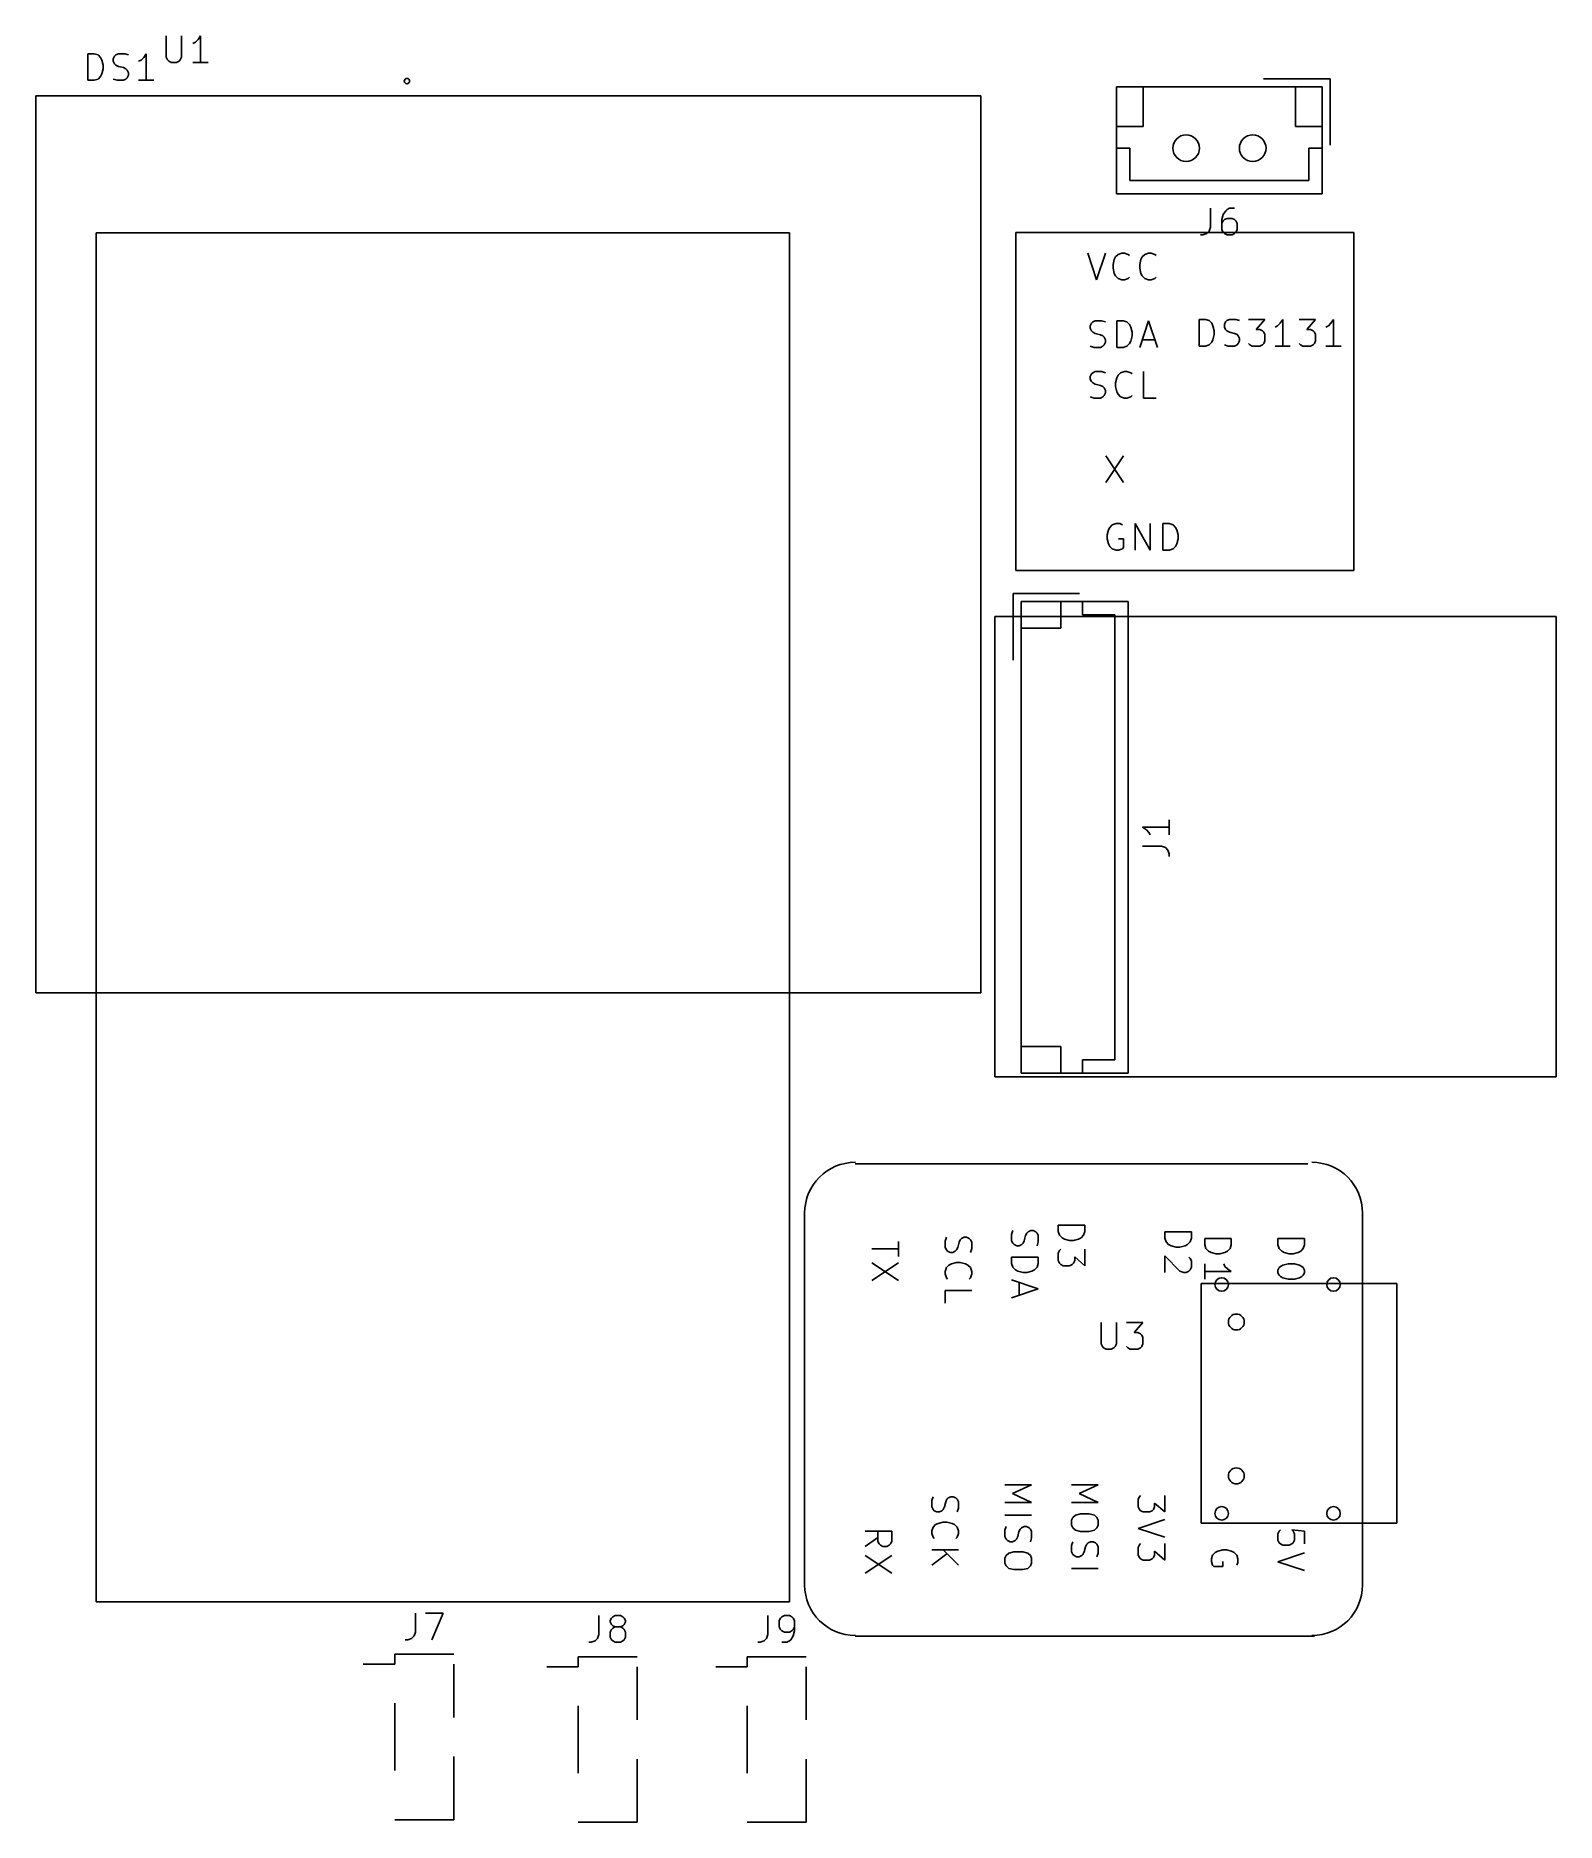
# Model space of a CAD drawing. Extents: x 0 to 57.1, y -69.9 to -2.8.
import ezdxf

# ---------------------------------------------------------------- set-up
doc = ezdxf.new("R2010")
doc.units = 0
doc.layers.add('BLACK', color=7, linetype='CONTINUOUS')
doc.layers.add('LYELLOW', color=51, linetype='CONTINUOUS')

msp = doc.modelspace()

# ---------------------------------------------------------------- linework, layer by layer
at = {"layer": 'BLACK'}
for centre, radius in [((43.22, -6.985), 0.5), ((45.72, -6.985), 0.5), ((44.5555, -49.675), 0.254), ((48.7555, -49.675), 0.254), ((45.1055, -51.085), 0.299999), ((45.1055, -56.865), 0.299999), ((44.5555, -58.275), 0.254), ((48.7555, -58.275), 0.254)]:
    msp.add_circle(centre, radius, dxfattribs=at)
at = {"layer": 'LYELLOW', "linetype": 'CONTINUOUS'}
for p, q in [((4.918626, -2.758567), (4.918626, -3.568403)), ((5.490275, -3.568403), (5.490275, -2.758567)), ((6.014286, -2.996754), (5.919011, -3.044392)), ((6.109561, -2.901479), (6.014286, -2.996754)), ((6.204836, -2.758567), (6.109561, -2.901479)), ((6.204836, -3.758953), (6.204836, -2.758567)), ((1.974679, -4.432832), (1.974679, -3.432832)), ((1.974679, -3.432832), (2.212774, -3.432832)), ((2.212774, -3.432832), (2.355631, -3.480451)), ((2.355631, -3.480451), (2.450869, -3.575689)), ((2.450869, -3.575689), (2.498488, -3.670927)), ((2.498488, -3.670927), (2.546107, -3.861403)), ((2.546107, -4.00426), (2.498488, -4.194736)), ((2.546107, -3.861403), (2.546107, -4.00426)), ((2.92706, -3.623308), (2.974679, -3.52807)), ((2.92706, -3.718546), (2.92706, -3.623308)), ((2.974679, -3.813784), (2.92706, -3.718546)), ((2.974679, -3.52807), (3.022298, -3.480451)), ((3.022298, -3.861403), (2.974679, -3.813784)), ((3.022298, -3.480451), (3.117536, -3.432832)), ((3.117536, -3.909022), (3.022298, -3.861403)), ((3.117536, -3.432832), (3.355631, -3.432832)), ((3.308012, -3.956641), (3.117536, -3.909022)), ((3.40325, -4.00426), (3.308012, -3.956641)), ((3.355631, -3.432832), (3.498488, -3.480451)), ((3.450869, -4.051879), (3.40325, -4.00426)), ((3.974679, -3.670927), (3.879441, -3.718546)), ((4.069917, -3.575689), (3.974679, -3.670927)), ((4.165155, -3.432832), (4.069917, -3.575689)), ((4.165155, -4.432832), (4.165155, -3.432832)), ((4.918626, -3.568403), (4.966263, -3.663678)), ((4.966263, -3.663678), (5.013901, -3.711316)), ((5.013901, -3.711316), (5.109175, -3.758953)), ((5.109175, -3.758953), (5.299725, -3.758953)), ((5.299725, -3.758953), (5.395, -3.711316)), ((5.395, -3.711316), (5.442637, -3.663678)), ((5.442637, -3.663678), (5.490275, -3.568403)), ((6.49066, -3.758953), (5.919011, -3.758953)), ((2.212774, -4.432832), (1.974679, -4.432832)), ((2.355631, -4.385213), (2.212774, -4.432832)), ((2.450869, -4.289974), (2.355631, -4.385213)), ((2.498488, -4.194736), (2.450869, -4.289974)), ((2.92706, -4.385213), (3.069917, -4.432832)), ((3.069917, -4.432832), (3.308012, -4.432832)), ((3.308012, -4.432832), (3.40325, -4.385213)), ((3.40325, -4.385213), (3.450869, -4.337593)), ((3.498488, -4.147117), (3.450869, -4.051879)), ((3.450869, -4.337593), (3.498488, -4.242355)), ((3.498488, -4.242355), (3.498488, -4.147117)), ((4.450869, -4.432832), (3.879441, -4.432832)), ((40.61, -4.675), (40.61, -8.695)), ((48.33, -4.675), (40.61, -4.675)), ((41.61, -6.175), (41.61, -4.675)), ((48.63, -4.375), (46.13, -4.375)), ((47.33, -6.175), (47.33, -4.675)), ((48.33, -8.695), (48.33, -4.675)), ((48.63, -6.875), (48.63, -4.375)), ((0.013965, -5.013013), (35.513965, -5.013013)), ((0.013965, -38.713013), (0.013965, -5.013013)), ((35.513965, -5.013013), (35.513965, -38.713013)), ((40.61, -6.175), (41.61, -6.175)), ((48.33, -6.175), (47.33, -6.175)), ((41.11, -6.985), (40.61, -6.985)), ((41.11, -8.195), (41.11, -6.985)), ((47.83, -6.985), (47.83, -8.195)), ((48.33, -6.985), (47.83, -6.985)), ((40.61, -8.695), (48.33, -8.695)), ((47.83, -8.195), (41.11, -8.195)), ((44.136666, -9.239819), (44.136666, -9.954104)), ((44.708095, -9.335057), (44.612857, -9.477914)), ((44.755714, -9.287438), (44.708095, -9.335057)), ((44.850952, -9.239819), (44.755714, -9.287438)), ((45.041428, -9.239819), (44.850952, -9.239819)), ((44.136666, -9.954104), (44.089047, -10.096961)), ((44.612857, -9.477914), (44.565238, -9.66839)), ((44.565238, -9.66839), (44.565238, -10.049342)), ((44.612857, -9.716009), (44.565238, -9.811247)), ((44.565238, -10.049342), (44.612857, -10.14458)), ((44.660476, -9.66839), (44.612857, -9.716009)), ((44.755714, -9.620771), (44.660476, -9.66839)), ((44.94619, -9.620771), (44.755714, -9.620771)), ((45.041428, -9.66839), (44.94619, -9.620771)), ((45.089047, -9.716009), (45.041428, -9.66839)), ((45.136666, -9.811247), (45.089047, -9.716009)), ((45.089047, -10.14458), (45.136666, -10.049342)), ((45.136666, -10.049342), (45.136666, -9.811247)), ((2.286, -10.16), (28.321, -10.16)), ((2.286, -61.595), (2.286, -10.16)), ((28.321, -10.16), (28.321, -61.595)), ((36.821982, -10.148615), (49.521982, -10.148615)), ((36.821982, -22.848615), (36.821982, -10.148615)), ((43.850952, -10.239819), (43.755714, -10.239819)), ((43.993809, -10.1922), (43.850952, -10.239819)), ((44.089047, -10.096961), (43.993809, -10.1922)), ((44.612857, -10.14458), (44.660476, -10.1922)), ((44.660476, -10.1922), (44.755714, -10.239819)), ((44.755714, -10.239819), (44.94619, -10.239819)), ((44.94619, -10.239819), (45.041428, -10.1922)), ((45.041428, -10.1922), (45.089047, -10.14458)), ((49.521982, -10.148615), (49.521982, -22.848615)), ((39.523009, -10.926034), (39.856342, -11.926034)), ((39.856342, -11.926034), (40.189675, -10.926034)), ((40.47539, -11.354605), (40.523009, -11.164129)), ((40.47539, -11.497462), (40.47539, -11.354605)), ((40.523009, -11.164129), (40.570628, -11.068891)), ((40.570628, -11.068891), (40.665866, -10.973653)), ((40.665866, -10.973653), (40.808723, -10.926034)), ((40.808723, -10.926034), (40.903961, -10.926034)), ((40.903961, -10.926034), (41.046818, -10.973653)), ((41.046818, -10.973653), (41.094437, -11.021272)), ((41.47539, -11.354605), (41.523009, -11.164129)), ((41.47539, -11.497462), (41.47539, -11.354605)), ((41.523009, -11.164129), (41.570628, -11.068891)), ((41.570628, -11.068891), (41.665866, -10.973653)), ((41.665866, -10.973653), (41.808723, -10.926034)), ((41.808723, -10.926034), (41.903961, -10.926034)), ((41.903961, -10.926034), (42.046818, -10.973653)), ((42.046818, -10.973653), (42.094437, -11.021272)), ((40.523009, -11.687938), (40.47539, -11.497462)), ((40.570628, -11.783176), (40.523009, -11.687938)), ((40.665866, -11.878415), (40.570628, -11.783176)), ((40.808723, -11.926034), (40.665866, -11.878415)), ((40.903961, -11.926034), (40.808723, -11.926034)), ((41.046818, -11.878415), (40.903961, -11.926034)), ((41.094437, -11.830795), (41.046818, -11.878415)), ((41.523009, -11.687938), (41.47539, -11.497462)), ((41.570628, -11.783176), (41.523009, -11.687938)), ((41.665866, -11.878415), (41.570628, -11.783176)), ((41.808723, -11.926034), (41.665866, -11.878415)), ((41.903961, -11.926034), (41.808723, -11.926034)), ((42.046818, -11.878415), (41.903961, -11.926034)), ((42.094437, -11.830795), (42.046818, -11.878415)), ((43.704125, -14.416034), (43.704125, -13.416034)), ((43.704125, -13.416034), (43.94222, -13.416034)), ((43.94222, -13.416034), (44.085077, -13.463653)), ((44.751744, -13.463653), (44.846982, -13.416034)), ((44.846982, -13.416034), (45.085077, -13.416034)), ((45.085077, -13.416034), (45.227934, -13.463653)), ((45.561268, -13.416034), (46.180315, -13.416034)), ((46.180315, -13.416034), (45.846982, -13.796986)), ((46.846982, -13.416034), (46.751744, -13.558891)), ((46.846982, -14.416034), (46.846982, -13.416034)), ((47.46603, -13.416034), (48.085077, -13.416034)), ((48.085077, -13.416034), (47.751744, -13.796986)), ((48.751744, -13.416034), (48.656506, -13.558891)), ((48.751744, -14.416034), (48.751744, -13.416034)), ((39.618247, -13.65651), (39.665866, -13.561272)), ((39.618247, -13.751748), (39.618247, -13.65651)), ((39.665866, -13.846986), (39.618247, -13.751748)), ((39.665866, -13.561272), (39.713485, -13.513653)), ((39.713485, -13.894605), (39.665866, -13.846986)), ((39.713485, -13.513653), (39.808723, -13.466034)), ((39.808723, -13.942224), (39.713485, -13.894605)), ((39.808723, -13.466034), (40.046818, -13.466034)), ((39.999199, -13.989843), (39.808723, -13.942224)), ((40.094437, -14.037462), (39.999199, -13.989843)), ((40.046818, -13.466034), (40.189675, -13.513653)), ((40.142056, -14.085081), (40.094437, -14.037462)), ((40.189675, -14.180319), (40.142056, -14.085081)), ((40.618247, -14.466034), (40.618247, -13.466034)), ((40.618247, -13.466034), (40.856342, -13.466034)), ((40.856342, -13.466034), (40.999199, -13.513653)), ((40.999199, -13.513653), (41.094437, -13.608891)), ((41.094437, -13.608891), (41.142056, -13.704129)), ((41.142056, -13.704129), (41.189675, -13.894605)), ((41.189675, -14.037462), (41.142056, -14.227938)), ((41.189675, -13.894605), (41.189675, -14.037462)), ((41.47539, -14.466034), (41.808723, -13.466034)), ((41.808723, -13.466034), (42.142056, -14.466034)), ((44.085077, -13.463653), (44.180315, -13.558891)), ((44.180315, -13.558891), (44.227934, -13.654129)), ((44.227934, -13.654129), (44.275553, -13.844605)), ((44.275553, -13.987462), (44.227934, -14.177938)), ((44.275553, -13.844605), (44.275553, -13.987462)), ((44.656506, -13.60651), (44.704125, -13.511272)), ((44.656506, -13.701748), (44.656506, -13.60651)), ((44.704125, -13.796986), (44.656506, -13.701748)), ((44.704125, -13.511272), (44.751744, -13.463653)), ((44.751744, -13.844605), (44.704125, -13.796986)), ((44.846982, -13.892224), (44.751744, -13.844605)), ((45.037458, -13.939843), (44.846982, -13.892224)), ((45.132696, -13.987462), (45.037458, -13.939843)), ((45.180315, -14.035081), (45.132696, -13.987462)), ((45.227934, -14.130319), (45.180315, -14.035081)), ((45.846982, -13.796986), (45.989839, -13.796986)), ((45.989839, -13.796986), (46.085077, -13.844605)), ((46.085077, -13.844605), (46.132696, -13.892224)), ((46.132696, -13.892224), (46.180315, -13.987462)), ((46.180315, -13.987462), (46.180315, -14.225557)), ((46.656506, -13.654129), (46.561268, -13.701748)), ((46.751744, -13.558891), (46.656506, -13.654129)), ((47.751744, -13.796986), (47.894601, -13.796986)), ((47.894601, -13.796986), (47.989839, -13.844605)), ((47.989839, -13.844605), (48.037458, -13.892224)), ((48.037458, -13.892224), (48.085077, -13.987462)), ((48.085077, -13.987462), (48.085077, -14.225557)), ((48.561268, -13.654129), (48.46603, -13.701748)), ((48.656506, -13.558891), (48.561268, -13.654129)), ((39.618247, -14.418415), (39.761104, -14.466034)), ((39.761104, -14.466034), (39.999199, -14.466034)), ((39.999199, -14.466034), (40.094437, -14.418415)), ((40.094437, -14.418415), (40.142056, -14.370795)), ((40.142056, -14.370795), (40.189675, -14.275557)), ((40.189675, -14.275557), (40.189675, -14.180319)), ((40.856342, -14.466034), (40.618247, -14.466034)), ((40.999199, -14.418415), (40.856342, -14.466034)), ((41.094437, -14.323176), (40.999199, -14.418415)), ((41.142056, -14.227938), (41.094437, -14.323176)), ((41.570628, -14.180319), (42.046818, -14.180319)), ((43.94222, -14.416034), (43.704125, -14.416034)), ((44.085077, -14.368415), (43.94222, -14.416034)), ((44.180315, -14.273176), (44.085077, -14.368415)), ((44.227934, -14.177938), (44.180315, -14.273176)), ((44.656506, -14.368415), (44.799363, -14.416034)), ((44.799363, -14.416034), (45.037458, -14.416034)), ((45.037458, -14.416034), (45.132696, -14.368415)), ((45.132696, -14.368415), (45.180315, -14.320795)), ((45.180315, -14.320795), (45.227934, -14.225557)), ((45.227934, -14.225557), (45.227934, -14.130319)), ((45.608887, -14.368415), (45.561268, -14.320795)), ((45.704125, -14.416034), (45.608887, -14.368415)), ((45.989839, -14.416034), (45.704125, -14.416034)), ((46.085077, -14.368415), (45.989839, -14.416034)), ((46.132696, -14.320795), (46.085077, -14.368415)), ((46.180315, -14.225557), (46.132696, -14.320795)), ((47.132696, -14.416034), (46.561268, -14.416034)), ((47.513649, -14.368415), (47.46603, -14.320795)), ((47.608887, -14.416034), (47.513649, -14.368415)), ((47.894601, -14.416034), (47.608887, -14.416034)), ((47.989839, -14.368415), (47.894601, -14.416034)), ((48.037458, -14.320795), (47.989839, -14.368415)), ((48.085077, -14.225557), (48.037458, -14.320795)), ((49.037458, -14.416034), (48.46603, -14.416034)), ((39.665866, -15.466272), (39.713485, -15.418653)), ((39.713485, -15.418653), (39.808723, -15.371034)), ((39.808723, -15.371034), (40.046818, -15.371034)), ((40.046818, -15.371034), (40.189675, -15.418653)), ((40.665866, -15.513891), (40.761104, -15.418653)), ((40.761104, -15.418653), (40.903961, -15.371034)), ((40.903961, -15.371034), (40.999199, -15.371034)), ((40.999199, -15.371034), (41.142056, -15.418653)), ((41.142056, -15.418653), (41.189675, -15.466272)), ((41.618247, -16.371034), (41.618247, -15.371034)), ((39.618247, -15.56151), (39.665866, -15.466272)), ((39.618247, -15.656748), (39.618247, -15.56151)), ((39.665866, -15.751986), (39.618247, -15.656748)), ((39.713485, -15.799605), (39.665866, -15.751986)), ((39.808723, -15.847224), (39.713485, -15.799605)), ((39.999199, -15.894843), (39.808723, -15.847224)), ((40.094437, -15.942462), (39.999199, -15.894843)), ((40.142056, -15.990081), (40.094437, -15.942462)), ((40.189675, -16.085319), (40.142056, -15.990081)), ((40.189675, -16.180557), (40.189675, -16.085319)), ((40.570628, -15.799605), (40.618247, -15.609129)), ((40.570628, -15.942462), (40.570628, -15.799605)), ((40.618247, -16.132938), (40.570628, -15.942462)), ((40.618247, -15.609129), (40.665866, -15.513891)), ((39.618247, -16.323415), (39.761104, -16.371034)), ((39.761104, -16.371034), (39.999199, -16.371034)), ((39.999199, -16.371034), (40.094437, -16.323415)), ((40.094437, -16.323415), (40.142056, -16.275795)), ((40.142056, -16.275795), (40.189675, -16.180557)), ((40.665866, -16.228176), (40.618247, -16.132938)), ((40.761104, -16.323415), (40.665866, -16.228176)), ((40.903961, -16.371034), (40.761104, -16.323415)), ((40.999199, -16.371034), (40.903961, -16.371034)), ((41.142056, -16.323415), (40.999199, -16.371034)), ((41.189675, -16.275795), (41.142056, -16.323415)), ((42.094437, -16.371034), (41.618247, -16.371034)), ((40.205628, -18.546034), (40.872294, -19.546034)), ((40.872294, -18.546034), (40.205628, -19.546034)), ((40.300866, -21.324129), (40.253247, -21.514605)), ((40.348485, -21.228891), (40.300866, -21.324129)), ((40.443723, -21.133653), (40.348485, -21.228891)), ((40.58658, -21.086034), (40.443723, -21.133653)), ((40.729437, -21.086034), (40.58658, -21.086034)), ((40.824675, -21.133653), (40.729437, -21.086034)), ((41.300866, -22.086034), (41.300866, -21.086034)), ((41.300866, -21.086034), (41.872294, -22.086034)), ((41.872294, -22.086034), (41.872294, -21.086034)), ((42.348485, -22.086034), (42.348485, -21.086034)), ((42.348485, -21.086034), (42.58658, -21.086034)), ((42.58658, -21.086034), (42.729437, -21.133653)), ((42.729437, -21.133653), (42.824675, -21.228891)), ((42.824675, -21.228891), (42.872294, -21.324129)), ((42.872294, -21.324129), (42.919913, -21.514605)), ((40.253247, -21.514605), (40.253247, -21.657462)), ((40.253247, -21.657462), (40.300866, -21.847938)), ((40.300866, -21.847938), (40.348485, -21.943176)), ((40.348485, -21.943176), (40.443723, -22.038415)), ((40.443723, -22.038415), (40.58658, -22.086034)), ((40.58658, -22.086034), (40.681818, -22.086034)), ((40.872294, -21.657462), (40.681818, -21.657462)), ((40.681818, -22.086034), (40.824675, -22.038415)), ((40.824675, -22.038415), (40.872294, -21.990795)), ((40.872294, -21.990795), (40.872294, -21.657462)), ((42.58658, -22.086034), (42.348485, -22.086034)), ((42.729437, -22.038415), (42.58658, -22.086034)), ((42.824675, -21.943176), (42.729437, -22.038415)), ((42.872294, -21.847938), (42.824675, -21.943176)), ((42.919913, -21.657462), (42.872294, -21.847938)), ((42.919913, -21.514605), (42.919913, -21.657462)), ((49.521982, -22.848615), (36.821982, -22.848615)), ((36.718363, -23.719913), (36.718363, -26.219913)), ((39.218363, -23.719913), (36.718363, -23.719913)), ((37.018363, -24.019913), (37.018363, -41.739913)), ((41.038363, -24.019913), (37.018363, -24.019913)), ((38.518363, -24.019913), (38.518363, -25.019913)), ((39.328363, -24.019913), (39.328363, -24.519913)), ((41.038363, -41.739913), (41.038363, -24.019913)), ((36.031297, -24.57983), (57.121297, -24.57983)), ((36.031297, -41.87483), (36.031297, -24.57983)), ((39.328363, -24.519913), (40.538363, -24.519913)), ((40.538363, -24.519913), (40.538363, -41.239913)), ((57.121297, -24.57983), (57.121297, -41.87483)), ((38.518363, -25.019913), (37.018363, -25.019913)), ((42.583182, -32.213246), (42.583182, -32.784674)), ((42.583182, -32.49896), (41.583182, -32.49896)), ((41.583182, -32.49896), (41.726039, -32.594198)), ((41.726039, -32.594198), (41.821277, -32.689436)), ((41.821277, -32.689436), (41.868896, -32.784674)), ((41.583182, -33.213246), (42.297467, -33.213246)), ((42.297467, -33.213246), (42.440324, -33.260865)), ((42.440324, -33.260865), (42.535563, -33.356103)), ((42.535563, -33.356103), (42.583182, -33.49896)), ((42.583182, -33.49896), (42.583182, -33.594198)), ((35.513965, -38.713013), (0.013965, -38.713013)), ((38.518363, -40.739913), (37.018363, -40.739913)), ((38.518363, -41.739913), (38.518363, -40.739913)), ((39.328363, -41.239913), (39.328363, -41.739913)), ((40.538363, -41.239913), (39.328363, -41.239913)), ((57.121297, -41.87483), (36.031297, -41.87483)), ((37.018363, -41.739913), (41.038363, -41.739913)), ((30.789538, -45.142962), (47.789538, -45.142962)), ((28.8925, -46.99), (28.8925, -60.96)), ((36.714738, -47.649227), (36.667118, -47.792084)), ((37.286166, -47.696846), (37.381404, -47.649227)), ((37.381404, -47.649227), (37.476642, -47.649227)), ((37.476642, -47.649227), (37.57188, -47.696846)), ((38.417118, -47.446846), (39.417118, -47.446846)), ((38.417118, -47.684941), (38.417118, -47.446846)), ((39.417118, -47.446846), (39.417118, -47.684941)), ((49.8475, -60.96), (49.8475, -46.99)), ((32.417118, -48.053989), (32.417118, -48.625417)), ((34.214738, -47.899227), (34.167118, -48.042084)), ((34.167118, -48.042084), (34.167118, -48.280179)), ((34.167118, -48.280179), (34.214738, -48.375417)), ((34.59569, -48.375417), (34.643309, -48.280179)), ((34.643309, -48.280179), (34.690928, -48.089703)), ((34.690928, -48.089703), (34.738547, -47.994465)), ((34.738547, -47.994465), (34.786166, -47.946846)), ((34.786166, -47.946846), (34.881404, -47.899227)), ((34.881404, -47.899227), (34.976642, -47.899227)), ((34.976642, -47.899227), (35.07188, -47.946846)), ((35.07188, -47.946846), (35.119499, -47.994465)), ((35.119499, -47.994465), (35.167118, -48.089703)), ((35.167118, -48.089703), (35.167118, -48.327798)), ((36.667118, -47.792084), (36.667118, -48.030179)), ((36.667118, -48.030179), (36.714738, -48.125417)), ((36.714738, -48.125417), (36.762357, -48.173036)), ((36.762357, -48.173036), (36.857595, -48.220655)), ((36.857595, -48.220655), (36.952833, -48.220655)), ((36.952833, -48.220655), (37.048071, -48.173036)), ((37.048071, -48.173036), (37.09569, -48.125417)), ((37.09569, -48.125417), (37.143309, -48.030179)), ((37.143309, -48.030179), (37.190928, -47.839703)), ((37.190928, -47.839703), (37.238547, -47.744465)), ((37.238547, -47.744465), (37.286166, -47.696846)), ((37.57188, -47.696846), (37.619499, -47.744465)), ((37.619499, -47.744465), (37.667118, -47.839703)), ((37.667118, -48.077798), (37.619499, -48.220655)), ((37.667118, -47.839703), (37.667118, -48.077798)), ((38.464738, -47.827798), (38.417118, -47.684941)), ((38.559976, -47.923036), (38.464738, -47.827798)), ((38.655214, -47.970655), (38.559976, -47.923036)), ((38.84569, -48.018274), (38.655214, -47.970655)), ((38.988547, -48.018274), (38.84569, -48.018274)), ((39.179023, -47.970655), (38.988547, -48.018274)), ((39.274261, -47.923036), (39.179023, -47.970655)), ((39.369499, -47.827798), (39.274261, -47.923036)), ((39.417118, -47.684941), (39.369499, -47.827798)), ((42.417118, -47.696846), (43.417118, -47.696846)), ((42.417118, -47.934941), (42.417118, -47.696846)), ((42.464738, -48.077798), (42.417118, -47.934941)), ((42.559976, -48.173036), (42.464738, -48.077798)), ((42.655214, -48.220655), (42.559976, -48.173036)), ((42.84569, -48.268274), (42.655214, -48.220655)), ((42.988547, -48.268274), (42.84569, -48.268274)), ((43.179023, -48.220655), (42.988547, -48.268274)), ((43.274261, -48.173036), (43.179023, -48.220655)), ((43.369499, -48.077798), (43.274261, -48.173036)), ((43.417118, -47.934941), (43.369499, -48.077798)), ((43.417118, -47.696846), (43.417118, -47.934941)), ((43.917118, -47.946846), (44.917118, -47.946846)), ((43.917118, -48.184941), (43.917118, -47.946846)), ((43.964738, -48.327798), (43.917118, -48.184941)), ((44.917118, -48.184941), (44.869499, -48.327798)), ((44.917118, -47.946846), (44.917118, -48.184941)), ((46.667118, -47.946846), (47.667118, -47.946846)), ((46.667118, -48.184941), (46.667118, -47.946846)), ((46.714738, -48.327798), (46.667118, -48.184941)), ((47.667118, -48.184941), (47.619499, -48.327798)), ((47.667118, -47.946846), (47.667118, -48.184941)), ((31.417118, -48.339703), (32.417118, -48.339703)), ((32.417118, -48.863513), (31.417118, -49.530179)), ((32.417118, -49.530179), (31.417118, -48.863513)), ((34.214738, -48.375417), (34.262357, -48.423036)), ((34.214738, -49.042084), (34.309976, -48.946846)), ((34.262357, -48.423036), (34.357595, -48.470655)), ((34.309976, -48.946846), (34.405214, -48.899227)), ((34.357595, -48.470655), (34.452833, -48.470655)), ((34.405214, -48.899227), (34.59569, -48.851608)), ((34.452833, -48.470655), (34.548071, -48.423036)), ((34.548071, -48.423036), (34.59569, -48.375417)), ((34.59569, -48.851608), (34.738547, -48.851608)), ((34.738547, -48.851608), (34.929023, -48.899227)), ((34.929023, -48.899227), (35.024261, -48.946846)), ((35.024261, -48.946846), (35.119499, -49.042084)), ((35.167118, -48.327798), (35.119499, -48.470655)), ((36.667118, -48.649227), (37.667118, -48.649227)), ((36.667118, -48.887322), (36.667118, -48.649227)), ((36.714738, -49.030179), (36.667118, -48.887322)), ((37.667118, -48.887322), (37.619499, -49.030179)), ((37.667118, -48.649227), (37.667118, -48.887322)), ((38.417118, -48.494465), (38.464738, -48.399227)), ((38.417118, -48.780179), (38.417118, -48.494465)), ((38.464738, -48.875417), (38.417118, -48.780179)), ((38.464738, -48.399227), (38.512357, -48.351608)), ((38.512357, -48.923036), (38.464738, -48.875417)), ((38.607595, -48.970655), (38.512357, -48.923036)), ((38.84569, -48.970655), (38.607595, -48.970655)), ((38.940928, -48.923036), (38.84569, -48.970655)), ((38.988547, -48.875417), (38.940928, -48.923036)), ((39.036166, -48.780179), (38.988547, -48.875417)), ((39.417118, -48.970655), (39.036166, -48.637322)), ((39.036166, -48.637322), (39.036166, -48.780179)), ((39.417118, -48.351608), (39.417118, -48.970655)), ((42.988547, -49.173036), (42.417118, -48.601608)), ((42.417118, -48.601608), (42.417118, -49.220655)), ((43.32188, -48.649227), (43.369499, -48.696846)), ((43.369499, -48.696846), (43.417118, -48.792084)), ((43.417118, -48.792084), (43.417118, -49.030179)), ((43.917118, -49.470655), (43.917118, -48.899227)), ((44.059976, -48.423036), (43.964738, -48.327798)), ((44.155214, -48.470655), (44.059976, -48.423036)), ((44.34569, -48.518274), (44.155214, -48.470655)), ((44.488547, -48.518274), (44.34569, -48.518274)), ((44.679023, -48.470655), (44.488547, -48.518274)), ((44.679023, -48.994465), (44.631404, -48.899227)), ((44.774261, -48.423036), (44.679023, -48.470655)), ((44.774261, -49.089703), (44.679023, -48.994465)), ((44.869499, -48.327798), (44.774261, -48.423036)), ((46.809976, -48.423036), (46.714738, -48.327798)), ((46.714738, -49.042084), (46.762357, -48.994465)), ((46.762357, -48.994465), (46.857595, -48.946846)), ((46.905214, -48.470655), (46.809976, -48.423036)), ((46.857595, -48.946846), (47.048071, -48.899227)), ((47.09569, -48.518274), (46.905214, -48.470655)), ((47.048071, -48.899227), (47.286166, -48.899227)), ((47.238547, -48.518274), (47.09569, -48.518274)), ((47.429023, -48.470655), (47.238547, -48.518274)), ((47.286166, -48.899227), (47.476642, -48.946846)), ((47.524261, -48.423036), (47.429023, -48.470655)), ((47.476642, -48.946846), (47.57188, -48.994465)), ((47.619499, -48.327798), (47.524261, -48.423036)), ((47.57188, -48.994465), (47.619499, -49.042084)), ((34.167118, -49.184941), (34.214738, -49.042084)), ((34.167118, -49.280179), (34.167118, -49.184941)), ((34.214738, -49.423036), (34.167118, -49.280179)), ((34.262357, -49.470655), (34.214738, -49.423036)), ((35.119499, -49.423036), (35.07188, -49.470655)), ((35.119499, -49.042084), (35.167118, -49.184941)), ((35.167118, -49.280179), (35.119499, -49.423036)), ((35.167118, -49.184941), (35.167118, -49.280179)), ((36.667118, -49.50637), (37.667118, -49.839703)), ((36.809976, -49.125417), (36.714738, -49.030179)), ((36.905214, -49.173036), (36.809976, -49.125417)), ((37.09569, -49.220655), (36.905214, -49.173036)), ((36.952833, -49.601608), (36.952833, -50.077798)), ((37.238547, -49.220655), (37.09569, -49.220655)), ((37.429023, -49.173036), (37.238547, -49.220655)), ((37.524261, -49.125417), (37.429023, -49.173036)), ((37.619499, -49.030179), (37.524261, -49.125417)), ((43.131404, -49.220655), (42.988547, -49.173036)), ((43.226642, -49.220655), (43.131404, -49.220655)), ((43.32188, -49.173036), (43.226642, -49.220655)), ((43.369499, -49.125417), (43.32188, -49.173036)), ((43.417118, -49.030179), (43.369499, -49.125417)), ((43.789538, -49.642962), (51.139538, -49.642962)), ((43.789538, -58.642962), (43.789538, -49.642962)), ((43.917118, -49.184941), (44.917118, -49.184941)), ((44.917118, -49.184941), (44.774261, -49.089703)), ((46.667118, -49.137322), (46.714738, -49.042084)), ((46.667118, -49.23256), (46.667118, -49.137322)), ((46.714738, -49.327798), (46.667118, -49.23256)), ((46.762357, -49.375417), (46.714738, -49.327798)), ((46.857595, -49.423036), (46.762357, -49.375417)), ((47.048071, -49.470655), (46.857595, -49.423036)), ((47.286166, -49.470655), (47.048071, -49.470655)), ((47.476642, -49.423036), (47.286166, -49.470655)), ((47.57188, -49.375417), (47.476642, -49.423036)), ((47.619499, -49.327798), (47.57188, -49.375417)), ((47.619499, -49.042084), (47.667118, -49.137322)), ((47.667118, -49.23256), (47.619499, -49.327798)), ((47.667118, -49.137322), (47.667118, -49.23256)), ((51.139538, -49.642962), (51.139538, -58.642962)), ((34.167118, -50.375417), (34.167118, -49.899227)), ((34.167118, -49.899227), (35.167118, -49.899227)), ((37.667118, -49.839703), (36.667118, -50.173036)), ((40.027633, -51.100381), (40.027633, -51.909904)), ((40.599061, -51.909904), (40.599061, -51.100381)), ((40.980014, -51.100381), (41.599061, -51.100381)), ((41.599061, -51.100381), (41.265728, -51.481333)), ((41.265728, -51.481333), (41.408585, -51.481333)), ((41.408585, -51.481333), (41.503823, -51.528952)), ((41.503823, -51.528952), (41.551442, -51.576571)), ((41.551442, -51.576571), (41.599061, -51.671809)), ((41.599061, -51.671809), (41.599061, -51.909904)), ((40.027633, -51.909904), (40.075252, -52.005142)), ((40.075252, -52.005142), (40.122871, -52.052762)), ((40.122871, -52.052762), (40.218109, -52.100381)), ((40.218109, -52.100381), (40.408585, -52.100381)), ((40.408585, -52.100381), (40.503823, -52.052762)), ((40.503823, -52.052762), (40.551442, -52.005142)), ((40.551442, -52.005142), (40.599061, -51.909904)), ((41.027633, -52.052762), (40.980014, -52.005142)), ((41.122871, -52.100381), (41.027633, -52.052762)), ((41.408585, -52.100381), (41.122871, -52.100381)), ((41.503823, -52.052762), (41.408585, -52.100381)), ((41.551442, -52.005142), (41.503823, -52.052762)), ((41.599061, -51.909904), (41.551442, -52.005142)), ((33.714738, -57.649227), (33.667118, -57.792084)), ((34.238547, -57.744465), (34.286166, -57.696846)), ((34.286166, -57.696846), (34.381404, -57.649227)), ((34.381404, -57.649227), (34.476642, -57.649227)), ((34.476642, -57.649227), (34.57188, -57.696846)), ((34.57188, -57.696846), (34.619499, -57.744465)), ((36.417118, -57.196846), (37.417118, -57.196846)), ((37.417118, -57.196846), (36.702833, -57.530179)), ((36.702833, -57.530179), (37.417118, -57.863512)), ((38.917118, -57.196846), (39.917118, -57.196846)), ((39.917118, -57.196846), (39.202833, -57.530179)), ((39.202833, -57.530179), (39.917118, -57.863512)), ((41.417118, -57.744465), (41.464738, -57.649227)), ((41.464738, -57.649227), (41.512357, -57.601608)), ((42.417118, -57.601608), (42.417118, -58.220655)), ((33.667118, -57.792084), (33.667118, -58.030179)), ((33.667118, -58.030179), (33.714738, -58.125417)), ((33.714738, -58.125417), (33.762357, -58.173036)), ((33.762357, -58.173036), (33.857595, -58.220655)), ((33.857595, -58.220655), (33.952833, -58.220655)), ((33.952833, -58.220655), (34.048071, -58.173036)), ((34.048071, -58.173036), (34.09569, -58.125417)), ((34.09569, -58.125417), (34.143309, -58.030179)), ((34.143309, -58.030179), (34.190928, -57.839703)), ((34.190928, -57.839703), (34.238547, -57.744465)), ((34.619499, -57.744465), (34.667118, -57.839703)), ((34.667118, -58.077798), (34.619499, -58.220655)), ((34.667118, -57.839703), (34.667118, -58.077798)), ((37.417118, -57.863512), (36.417118, -57.863512)), ((36.417118, -58.339703), (37.417118, -58.339703)), ((39.917118, -57.863512), (38.917118, -57.863512)), ((38.964738, -58.434941), (39.059976, -58.339703)), ((39.059976, -58.339703), (39.250452, -58.292084)), ((39.250452, -58.292084), (39.583785, -58.292084)), ((39.583785, -58.292084), (39.774261, -58.339703)), ((39.774261, -58.339703), (39.869499, -58.434941)), ((41.417118, -58.030179), (41.417118, -57.744465)), ((41.464738, -58.125417), (41.417118, -58.030179)), ((41.512357, -58.173036), (41.464738, -58.125417)), ((41.607595, -58.220655), (41.512357, -58.173036)), ((41.84569, -58.220655), (41.607595, -58.220655)), ((41.940928, -58.173036), (41.84569, -58.220655)), ((41.988547, -58.125417), (41.940928, -58.173036)), ((42.036166, -58.030179), (41.988547, -58.125417)), ((42.417118, -58.220655), (42.036166, -57.887322)), ((42.036166, -57.887322), (42.036166, -58.030179)), ((31.167118, -58.946846), (32.167118, -58.946846)), ((31.643309, -59.327798), (31.643309, -58.946846)), ((32.167118, -58.946846), (32.167118, -59.327798)), ((33.667118, -58.934941), (33.714738, -58.792084)), ((33.667118, -59.030179), (33.667118, -58.934941)), ((33.714738, -59.173036), (33.667118, -59.030179)), ((33.714738, -58.792084), (33.809976, -58.696846)), ((33.809976, -58.696846), (33.905214, -58.649227)), ((33.905214, -58.649227), (34.09569, -58.601608)), ((34.09569, -58.601608), (34.238547, -58.601608)), ((34.238547, -58.601608), (34.429023, -58.649227)), ((34.429023, -58.649227), (34.524261, -58.696846)), ((34.524261, -58.696846), (34.619499, -58.792084)), ((34.619499, -58.792084), (34.667118, -58.934941)), ((34.667118, -59.030179), (34.619499, -59.173036)), ((34.667118, -58.934941), (34.667118, -59.030179)), ((36.464738, -58.768274), (36.417118, -58.911131)), ((36.417118, -58.911131), (36.417118, -59.149226)), ((36.893309, -59.149226), (36.940928, -58.95875)), ((36.940928, -58.95875), (36.988547, -58.863512)), ((36.988547, -58.863512), (37.036166, -58.815893)), ((37.036166, -58.815893), (37.131404, -58.768274)), ((37.131404, -58.768274), (37.226642, -58.768274)), ((37.226642, -58.768274), (37.32188, -58.815893)), ((37.32188, -58.815893), (37.369499, -58.863512)), ((37.369499, -58.863512), (37.417118, -58.95875)), ((37.417118, -58.95875), (37.417118, -59.196845)), ((38.917118, -58.530179), (38.964738, -58.434941)), ((38.917118, -58.720655), (38.917118, -58.530179)), ((38.964738, -58.815893), (38.917118, -58.720655)), ((39.059976, -58.911131), (38.964738, -58.815893)), ((39.250452, -58.95875), (39.059976, -58.911131)), ((39.583785, -58.95875), (39.250452, -58.95875)), ((39.774261, -58.911131), (39.583785, -58.95875)), ((39.869499, -58.815893), (39.774261, -58.911131)), ((39.869499, -58.434941), (39.917118, -58.530179)), ((39.917118, -58.720655), (39.869499, -58.815893)), ((39.917118, -58.530179), (39.917118, -58.720655)), ((42.417118, -58.50637), (41.417118, -58.839703)), ((41.417118, -58.839703), (42.417118, -59.173036)), ((51.139538, -58.642962), (43.789538, -58.642962)), ((46.667118, -59.042084), (46.714738, -58.946846)), ((46.667118, -59.280179), (46.667118, -59.042084)), ((46.714738, -58.946846), (46.762357, -58.899227)), ((47.667118, -58.946846), (47.190928, -58.899227)), ((47.190928, -58.899227), (47.238547, -58.946846)), ((47.238547, -58.946846), (47.286166, -59.042084)), ((47.286166, -59.042084), (47.286166, -59.280179)), ((47.667118, -59.423036), (47.667118, -58.946846)), ((31.167118, -59.518274), (31.643309, -59.184941)), ((31.690928, -59.423036), (31.643309, -59.327798)), ((31.738547, -59.470655), (31.690928, -59.423036)), ((31.833785, -59.518274), (31.738547, -59.470655)), ((31.976642, -59.518274), (31.833785, -59.518274)), ((32.07188, -59.470655), (31.976642, -59.518274)), ((32.119499, -59.423036), (32.07188, -59.470655)), ((32.167118, -59.327798), (32.119499, -59.423036)), ((33.667118, -59.649227), (34.667118, -59.649227)), ((33.762357, -59.220655), (33.714738, -59.173036)), ((34.667118, -60.220655), (34.09569, -59.649227)), ((34.619499, -59.173036), (34.57188, -59.220655)), ((36.417118, -59.149226), (36.464738, -59.244464)), ((36.464738, -59.244464), (36.512357, -59.292083)), ((36.512357, -59.292083), (36.607595, -59.339702)), ((36.559976, -59.768274), (36.750452, -59.720655)), ((36.607595, -59.339702), (36.702833, -59.339702)), ((36.702833, -59.339702), (36.798071, -59.292083)), ((36.750452, -59.720655), (37.083785, -59.720655)), ((36.798071, -59.292083), (36.84569, -59.244464)), ((36.84569, -59.244464), (36.893309, -59.149226)), ((37.083785, -59.720655), (37.274261, -59.768274)), ((37.417118, -59.196845), (37.369499, -59.339702)), ((38.964738, -59.339703), (38.917118, -59.48256)), ((38.917118, -59.48256), (38.917118, -59.720655)), ((38.917118, -59.720655), (38.964738, -59.815893)), ((39.34569, -59.815893), (39.393309, -59.720655)), ((39.393309, -59.720655), (39.440928, -59.530179)), ((39.440928, -59.530179), (39.488547, -59.434941)), ((39.488547, -59.434941), (39.536166, -59.387322)), ((39.536166, -59.387322), (39.631404, -59.339703)), ((39.631404, -59.339703), (39.726642, -59.339703)), ((39.726642, -59.339703), (39.82188, -59.387322)), ((39.82188, -59.387322), (39.869499, -59.434941)), ((39.869499, -59.434941), (39.917118, -59.530179)), ((39.917118, -59.530179), (39.917118, -59.768274)), ((41.417118, -59.553989), (41.464738, -59.458751)), ((41.417118, -59.839703), (41.417118, -59.553989)), ((41.464738, -59.458751), (41.512357, -59.411132)), ((42.417118, -60.030179), (42.036166, -59.696846)), ((42.036166, -59.696846), (42.036166, -59.839703)), ((42.417118, -59.411132), (42.417118, -60.030179)), ((44.405214, -59.696846), (44.309976, -59.744465)), ((44.59569, -59.649227), (44.405214, -59.696846)), ((44.738547, -59.649227), (44.59569, -59.649227)), ((44.929023, -59.696846), (44.738547, -59.649227)), ((45.024261, -59.744465), (44.929023, -59.696846)), ((46.714738, -59.375417), (46.667118, -59.280179)), ((46.762357, -59.423036), (46.714738, -59.375417)), ((46.857595, -59.470655), (46.762357, -59.423036)), ((47.09569, -59.470655), (46.857595, -59.470655)), ((47.190928, -59.423036), (47.09569, -59.470655)), ((47.238547, -59.375417), (47.190928, -59.423036)), ((47.286166, -59.280179), (47.238547, -59.375417)), ((32.167118, -59.851608), (31.167118, -60.518274)), ((32.167118, -60.518274), (31.167118, -59.851608)), ((33.667118, -60.220655), (34.238547, -59.792084)), ((36.417118, -59.95875), (36.464738, -59.863512)), ((36.417118, -60.149226), (36.417118, -59.95875)), ((36.464738, -60.244464), (36.417118, -60.149226)), ((36.464738, -59.863512), (36.559976, -59.768274)), ((36.559976, -60.339702), (36.464738, -60.244464)), ((36.750452, -60.387321), (36.559976, -60.339702)), ((37.083785, -60.387321), (36.750452, -60.387321)), ((37.274261, -60.339702), (37.083785, -60.387321)), ((37.274261, -59.768274), (37.369499, -59.863512)), ((37.369499, -60.244464), (37.274261, -60.339702)), ((37.369499, -59.863512), (37.417118, -59.95875)), ((37.417118, -60.149226), (37.369499, -60.244464)), ((37.417118, -59.95875), (37.417118, -60.149226)), ((38.917118, -60.339703), (39.917118, -60.339703)), ((38.964738, -59.815893), (39.012357, -59.863512)), ((39.012357, -59.863512), (39.107595, -59.911131)), ((39.107595, -59.911131), (39.202833, -59.911131)), ((39.202833, -59.911131), (39.298071, -59.863512)), ((39.298071, -59.863512), (39.34569, -59.815893)), ((39.917118, -59.768274), (39.869499, -59.911131)), ((41.464738, -59.934941), (41.417118, -59.839703)), ((41.512357, -59.98256), (41.464738, -59.934941)), ((41.607595, -60.030179), (41.512357, -59.98256)), ((41.84569, -60.030179), (41.607595, -60.030179)), ((41.940928, -59.98256), (41.84569, -60.030179)), ((41.988547, -59.934941), (41.940928, -59.98256)), ((42.036166, -59.839703), (41.988547, -59.934941)), ((44.214738, -59.839703), (44.167118, -59.98256)), ((44.167118, -59.98256), (44.167118, -60.077798)), ((44.167118, -60.077798), (44.214738, -60.220655)), ((44.309976, -59.744465), (44.214738, -59.839703)), ((44.214738, -60.220655), (44.262357, -60.268274)), ((44.262357, -60.268274), (44.59569, -60.268274)), ((44.59569, -60.268274), (44.59569, -60.077798)), ((45.119499, -59.839703), (45.024261, -59.744465)), ((45.167118, -59.98256), (45.119499, -59.839703)), ((45.119499, -60.220655), (45.167118, -60.125417)), ((45.167118, -60.125417), (45.167118, -59.98256)), ((47.667118, -59.75637), (46.667118, -60.089703)), ((46.667118, -60.089703), (47.667118, -60.423036)), ((28.321, -61.595), (2.286, -61.595)), ((14.271666, -62.019819), (14.271666, -62.734104)), ((14.652619, -62.019819), (15.319285, -62.019819)), ((15.319285, -62.019819), (14.890714, -63.019819)), ((21.161666, -62.114819), (21.161666, -62.829104)), ((21.590238, -62.305295), (21.637857, -62.210057)), ((21.590238, -62.352914), (21.590238, -62.305295)), ((21.637857, -62.448152), (21.590238, -62.352914)), ((21.637857, -62.210057), (21.685476, -62.162438)), ((21.685476, -62.162438), (21.780714, -62.114819)), ((21.780714, -62.114819), (21.97119, -62.114819)), ((21.97119, -62.114819), (22.066428, -62.162438)), ((22.066428, -62.162438), (22.114047, -62.210057)), ((22.114047, -62.210057), (22.161666, -62.305295)), ((22.161666, -62.352914), (22.114047, -62.448152)), ((22.161666, -62.305295), (22.161666, -62.352914)), ((27.511666, -62.114819), (27.511666, -62.829104)), ((27.987857, -62.210057), (27.940238, -62.305295)), ((27.940238, -62.305295), (27.940238, -62.54339)), ((28.035476, -62.162438), (27.987857, -62.210057)), ((28.130714, -62.114819), (28.035476, -62.162438)), ((28.32119, -62.114819), (28.130714, -62.114819)), ((28.416428, -62.162438), (28.32119, -62.114819)), ((28.464047, -62.210057), (28.416428, -62.162438)), ((28.511666, -62.305295), (28.464047, -62.210057)), ((28.511666, -62.686247), (28.511666, -62.305295)), ((13.985952, -63.019819), (13.890714, -63.019819)), ((14.128809, -62.9722), (13.985952, -63.019819)), ((14.224047, -62.876961), (14.128809, -62.9722)), ((14.271666, -62.734104), (14.224047, -62.876961)), ((21.018809, -63.0672), (20.875952, -63.114819)), ((21.114047, -62.971961), (21.018809, -63.0672)), ((21.161666, -62.829104), (21.114047, -62.971961)), ((21.637857, -62.638628), (21.590238, -62.733866)), ((21.590238, -62.733866), (21.590238, -62.924342)), ((21.590238, -62.924342), (21.637857, -63.01958)), ((21.685476, -62.495771), (21.637857, -62.448152)), ((21.685476, -62.591009), (21.637857, -62.638628)), ((21.637857, -63.01958), (21.685476, -63.0672)), ((21.780714, -62.54339), (21.685476, -62.495771)), ((21.780714, -62.54339), (21.685476, -62.591009)), ((21.685476, -63.0672), (21.780714, -63.114819)), ((21.97119, -62.54339), (21.780714, -62.54339)), ((22.066428, -62.495771), (21.97119, -62.54339)), ((22.066428, -62.591009), (21.97119, -62.54339)), ((21.97119, -63.114819), (22.066428, -63.0672)), ((22.114047, -62.448152), (22.066428, -62.495771)), ((22.114047, -62.638628), (22.066428, -62.591009)), ((22.066428, -63.0672), (22.114047, -63.01958)), ((22.161666, -62.733866), (22.114047, -62.638628)), ((22.114047, -63.01958), (22.161666, -62.924342)), ((22.161666, -62.924342), (22.161666, -62.733866)), ((27.368809, -63.0672), (27.225952, -63.114819)), ((27.464047, -62.971961), (27.368809, -63.0672)), ((27.511666, -62.829104), (27.464047, -62.971961)), ((27.940238, -62.54339), (27.987857, -62.638628)), ((27.987857, -62.638628), (28.035476, -62.686247)), ((28.035476, -62.686247), (28.130714, -62.733866)), ((28.130714, -62.733866), (28.32119, -62.733866)), ((28.225952, -63.114819), (28.32119, -63.0672)), ((28.32119, -62.733866), (28.416428, -62.686247)), ((28.32119, -63.0672), (28.368809, -63.01958)), ((28.368809, -63.01958), (28.464047, -62.876723)), ((28.416428, -62.686247), (28.464047, -62.638628)), ((28.464047, -62.638628), (28.511666, -62.54339)), ((28.464047, -62.876723), (28.511666, -62.686247)), ((30.789538, -62.892962), (48.039538, -62.892962)), ((13.495, -63.565), (13.495, -63.94)), ((13.495, -63.565), (15.715, -63.565)), ((20.385, -63.66), (20.385, -64.035)), ((20.385, -63.66), (22.605, -63.66)), ((20.875952, -63.114819), (20.780714, -63.114819)), ((21.780714, -63.114819), (21.97119, -63.114819)), ((26.735, -63.66), (26.735, -64.035)), ((26.735, -63.66), (28.955, -63.66)), ((27.225952, -63.114819), (27.130714, -63.114819)), ((28.035476, -63.114819), (28.225952, -63.114819)), ((13.495, -63.94), (12.315, -63.94)), ((15.715, -63.94), (15.715, -65.94)), ((20.385, -64.035), (19.205, -64.035)), ((22.605, -64.035), (22.605, -66.035)), ((26.735, -64.035), (25.555, -64.035)), ((28.955, -64.035), (28.955, -66.035)), ((13.495, -65.41), (13.495, -67.94)), ((20.385, -65.505), (20.385, -68.035)), ((26.735, -65.505), (26.735, -68.035)), ((15.715, -67.41), (15.715, -69.785)), ((22.605, -67.505), (22.605, -69.88)), ((28.955, -67.505), (28.955, -69.88)), ((13.495, -69.785), (15.715, -69.785)), ((15.715, -69.41), (15.715, -69.785)), ((22.605, -69.505), (22.605, -69.88)), ((28.955, -69.505), (28.955, -69.88)), ((20.385, -69.88), (22.605, -69.88)), ((26.735, -69.88), (28.955, -69.88))]:
    msp.add_line(p, q, dxfattribs=at)
at = {"layer": 'LYELLOW'}
msp.add_circle((13.953965, -4.463013), 0.1, dxfattribs=at)
for centre, radius, start, end in [((30.797501, -46.990001), 1.905001, 90.00003008, 179.99996992), ((47.942498, -46.990002), 1.905002, 0.00006015, 89.99993985), ((30.797501, -60.959999), 1.905001, -179.99996992, -90.00003008), ((47.942498, -60.960002), 1.905002, -89.99993985, 0.00006015)]:
    msp.add_arc(centre, radius, start, end, dxfattribs=at)

doc.saveas('drawing.dxf')
